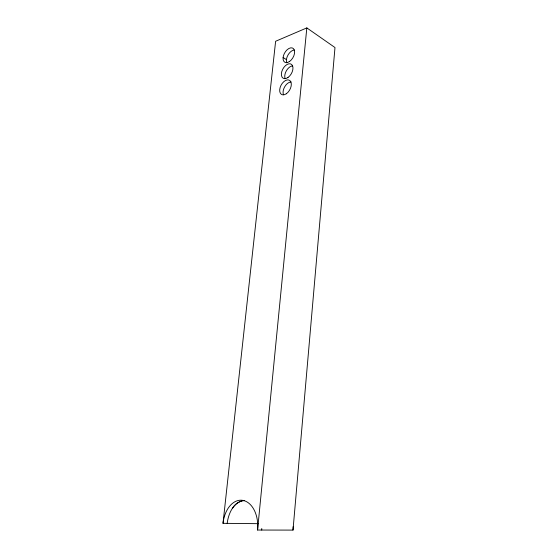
<?xml version="1.0" encoding="UTF-8"?>
<svg xmlns="http://www.w3.org/2000/svg" width="558" height="558" viewBox="0 0 558 558"><rect width="100%" height="100%" fill="white"/><g stroke="black" fill="none" stroke-linecap="round" stroke-linejoin="round"><path stroke-width="0.84" d="M261.744 530.044L261.758 528.475M223.012 523.327A26.714 17.479 -87.9 0 1 243.016 500.407A26.714 17.479 -87.9 0 1 257.573 530.037L292.999 530.1L334.988 47.542L306.83 27.9L275.617 41.271L223.012 523.327L258.445 523.683M257.573 530.037L306.83 27.9M227.183 523.369C228.348 513.82 233.502 501.321 244.488 500.589M232.714 508.017C234.806 504.453 238.357 501.977 242.228 500.679M283.101 57.516L286.442 59.636M293.138 526.696A25.508 17.431 -89.4 0 1 292.999 530.1M286.833 62.831A8.056 4.785 -60.1 0 1 288.061 54.921A8.056 4.785 -60.1 0 1 294.31 49.997M285.187 78.706A8.07 4.862 -60.6 0 1 286.414 70.713A8.07 4.862 -60.6 0 1 292.692 65.872M283.513 94.776A8.091 4.938 -61.2 0 1 284.754 86.699A8.091 4.938 -61.2 0 1 291.06 81.935M289.651 61.387A8.091 4.778 -60.1 0 0 293.382 48.574A8.091 4.778 -60.1 0 0 283.471 55.681A8.091 4.778 -60.1 0 0 289.651 61.387M287.991 77.478A8.112 4.855 -60.7 0 0 291.743 64.575A8.112 4.855 -60.7 0 0 281.79 71.55A8.112 4.855 -60.7 0 0 287.991 77.478M286.31 93.765A8.126 4.931 -61.3 0 0 290.09 80.764A8.126 4.931 -61.3 0 0 280.095 87.606A8.126 4.931 -61.3 0 0 286.31 93.765"/></g></svg>
